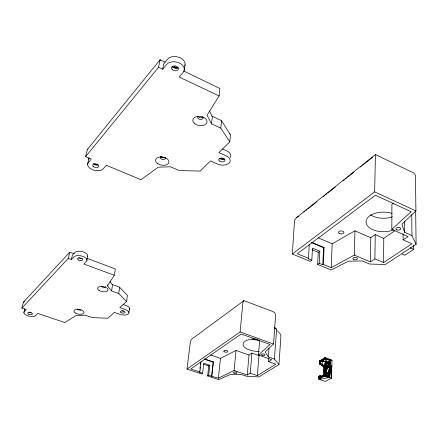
<?xml version="1.0" encoding="UTF-8"?>
<svg xmlns="http://www.w3.org/2000/svg" width="438" height="438" viewBox="0 0 438 438"><rect width="100%" height="100%" fill="white"/><g stroke="black" fill="none" stroke-linecap="round" stroke-linejoin="round"><path stroke-width="0.66" d="M415.667 210.902L416.1 244.267L385.314 264.53L369.59 264.021L362.341 260.96L348.511 261.185L331.161 269.972L317.654 264.432L319.22 263.309L322.773 264.771L323.299 264.399L331.221 267.667L354.315 255.097L370.384 261.902L374.906 258.858L383.584 262.554L411.944 243.774L403.108 239.865L407.997 236.569L391.829 229.364L391.895 204.431L393.357 203.04M319.937 364.071L319.751 361.208L319.784 363.918L323.879 366.59C324.914 368.785 322.461 374.156 326.381 374.654M383.584 262.554L383.77 238.365L394.939 230.651M330.301 363.283L329.896 363.135L327.098 366.026L329.091 366.754L327.471 368.205L326.222 371.178L324.153 370.909L324.766 366.075L325.992 366.841C329.507 363.622 330.121 370.543 328.095 372.382L329.376 376.324L324.454 374.561L321.361 376.291L319.85 375.842C318.464 376.193 318.18 378.908 319.472 379.434L325.275 381.493L331.347 378.131L332.031 360.2L325.171 357.682L319.964 360.709L320.435 362.741L323.353 366.097L319.636 363.305L319.756 360.89L319.598 363.441L323.562 366.245L324.766 366.075L327.974 361.908L330 360.534L325.122 358.744L322.056 360.523L319.735 363.168L323.353 366.097L326.48 361.98L322.056 360.523L319.713 360.994L319.598 363.441L323.353 366.097L321.859 360.726L319.964 360.709L319.855 363.08L323.353 366.097L320.156 364.235L323.441 366.179L326.135 362.292L326.534 362.106L327.071 362.527L325.992 366.841L324.81 368.67L324.153 370.909L326.146 371.627L326.436 374.249L324.596 373.778L324.208 374.879M319.22 263.309L319.806 251.209L312.469 248.143L311.823 260.265L310.268 261.398L292.316 254.024L374.665 191.877L375.432 154.537L413.74 172.988L415.448 175.233L415.919 210.913L401.964 224.157L404.493 232.244L411.95 235.573L416.1 244.267M374.906 258.858L375.229 234.615L383.77 238.365M370.384 261.902L370.772 237.741L375.229 234.615M319.855 363.08L319.844 360.797L319.833 363.967L323.353 366.097L319.609 363.403L319.713 360.994L319.784 363.918L319.948 361.41M320.096 361.498L319.713 360.994L319.647 363.682L323.353 366.097L319.652 363.277M354.315 255.097L354.955 230.842L370.772 237.741M319.609 363.54L323.353 366.097L319.674 363.754L319.751 361.208M319.083 377.244L319.017 379.177L319.105 376.598M319.636 363.305L319.713 360.994M319.291 379.357C317.649 377.107 324.799 377.731 323.781 374.939M327.963 362.248L327.974 361.908L329.896 363.135L328.549 366.234M323.709 374.972L323.742 376.028L324.41 375.651L324.454 374.561M318.902 378.865L319.472 379.434L329.332 377.408L330.038 359.467L325.122 358.744L325.171 357.682L325.385 358.076M319.614 363.595L319.713 361.098L319.598 363.441M326.447 375.355L326.496 374.074L328.095 372.382M331.221 267.667L332.201 243.774L354.955 230.842M119.667 287.58L118.698 293.509L126.626 301.547L119.771 307.635L125.427 309.633A6.296 2.957 8.9 0 1 128.339 313.964A6.296 2.957 8.9 0 1 120.034 314.358L114.417 312.393L107.847 318.234L92.336 317.632L85.432 315.267L76.453 315.327L64.747 322.521L37.821 313.449L35.817 315.502A6.269 2.809 11.2 0 1 27.851 315.869A6.269 2.809 11.2 0 1 24.298 311.632L26.264 309.556L21.9 308.084L23.4 302.215L69.686 252.228L74.153 253.575M323.512 375.109L323.863 366.31L326.567 362.286L323.879 366.59L323.479 366.201L326.409 362.292L323.704 366.288L323.879 366.59C328.078 363.146 327.865 359.691 323.863 366.31L326.567 362.489L330 360.534M323.627 375.016L323.583 376.1L319.472 379.434L319.028 378.673L319.236 376.187L321.174 376.302L319.154 378.591L319.472 379.434M324.306 359.209L324.35 358.147L326.266 358.087M319.756 360.89L319.724 363.825L323.353 366.097M322.773 264.771L323.562 247.799L324.082 247.421L311.894 242.291M323.299 264.399L324.082 247.421M320.468 376.428L319.264 376.176L319.154 378.591L321.459 376.237L323.583 376.1L323.364 375.163M324.23 370.455L326.332 370.723L324.339 370L324.766 366.075L325.012 368.248L327.23 368.572L325.237 367.854L324.766 366.075L324.47 369.552L326.622 369.82L324.629 369.103L324.766 366.075L325.73 367.143L327.723 367.865L325.478 367.482L324.766 366.075L324.23 370.455L326.222 371.178L326.146 371.627L324.104 371.347L326.102 372.065L325.883 373.16M317.654 264.432L318.256 252.343L319.806 251.209M311.823 260.265L307.985 258.688L308.5 258.305L309.266 244.524M322.505 360.26L324.35 358.147L322.056 360.523L326.387 362.193L321.859 360.726C325.401 362.374 329.36 361.542 324.596 366.168L326.951 363.003L326.983 362.275L325.122 358.744M319.674 363.754L319.828 361.312M292.316 254.024L294.55 220.183L296.329 217.752L375.432 154.537M278.946 364.553L274.445 359.105L268.346 356.943L265.198 351.928L273.498 344.016L275.672 314.55L274.599 312.617L273.12 311.67L243.961 300.654L191.964 338.968L190.492 340.961L187.004 369.075L201.611 373.959L202.635 373.264L203.785 363.217L209.78 365.254L208.745 365.954L207.634 375.974L218.671 379.664L230.591 374.309L241.031 374.342L246.977 376.368L258.962 376.888L278.946 364.553L280.944 335.809L280.046 333.712L278.792 332.519M274.445 359.105L276.542 330.181L275.924 328.434L274.117 327.766M268.346 356.943L269.014 348.183M207.634 375.974L208.669 375.284L218.398 378.197L234.1 370.543L247.262 375.037L250.218 373.171L257.347 375.618L275.754 364.197L268.505 361.646L268.768 358.24M268.505 361.646L271.648 359.669L258.442 355.004L259.646 340.386M257.347 375.618L258.989 355.579L260.128 354.84M250.218 373.171L251.949 353.094L258.989 355.579M247.262 375.037L249.019 355.021L251.949 353.094M319.028 378.673L319.264 376.176M187.004 369.075L240.117 331.949L242.931 302.215L243.446 300.857L243.961 300.654M234.1 370.543L236.027 350.449L249.019 355.021M218.398 378.197L220.473 358.366L236.027 350.449M211.57 376.253L213.103 362.182L213.448 361.947L204.491 358.881M211.915 376.023L213.448 361.947M324.388 359.165L324.509 358.07L324.454 359.133L325.171 357.682M208.669 375.284L209.78 365.254M165.159 62.163L159.925 59.869L87.326 149.533L85.624 156.662L91.296 159.021L88.312 162.629A8.317 4.84 12.4 0 0 92.429 169.692A8.317 4.84 12.4 0 0 103.242 168.811L106.286 165.263L140.998 179.717L158.206 167.185L170.398 166.779L179.257 170.579L200.171 171.083L210.448 160.927L217.642 164.091A8.399 5.152 7.1 0 0 229.069 163.139A8.399 5.152 7.1 0 0 226.134 155.829L218.88 152.599L229.753 141.846L230.508 134.844L221.404 120.581M202.635 373.264L199.509 372.218L199.657 370.926M199.958 368.347L200.106 367.06M200.407 364.487L200.555 363.206M199.509 372.218L199.848 371.982L201.047 361.695M323.468 376.193L329.332 377.408L330.553 366.973L331.352 377.967M229.753 141.846L220.796 128.131L221.59 120.926M326.529 375.924L326.775 373.893M220.796 128.131L211.538 123.894L207.086 115.243L219.12 95.944L219.843 88.465L183.615 70.972M211.538 123.894L212.381 116.678L209.413 110.852M184.239 70.266L185.093 64.775M128.936 312.535L129.604 308.456M126.626 301.547L127.365 295.267L119.569 287.262M159.925 59.869L158.551 67.271L162.706 69.237L163.582 64.036L167.54 59.196A9.439 6.466 11.3 0 1 179.399 57.444A9.439 6.466 11.3 0 1 184.716 65.985M118.698 293.509L111.553 290.947L112.55 285.007L109.96 281.596M111.553 290.947L107.485 285.943L114.302 275.228L115.298 269.594L115.101 268.85L86.899 258.289M107.485 285.943L107.71 284.711M326.71 375.47L327.055 373.669M86.927 260.413L87.781 255.973M331.342 369.037L331.78 366.841M331.385 368.489L331.79 366.486M21.9 308.084L68.317 258.365L71.449 259.515L72.33 255.234L74.767 252.627A6.877 3.488 11 0 1 83.094 251.855A6.877 3.488 11 0 1 87.622 256.641M68.317 258.365L69.686 252.228M331.352 368.199L331.812 365.998M87.627 164.19L88.821 158.611M331.32 367.772L331.834 365.412M23.898 312.546L24.752 308.752M326.847 375.339L327.328 373.4L328.571 374.189C328.604 376.209 330.225 376.833 328.057 376.308M326.403 362.084L326.239 361.618L326.983 362.275L326.447 362.461M326.305 362.341L323.562 366.245L323.879 366.59L326.967 362.576L328.084 362.155M324.761 375.41L325.193 374.255L326.496 374.074M331.331 371.659L331.539 373.16M323.704 366.288L326.409 362.292L323.649 366.272L323.879 366.59L324.224 366.283L326.792 362.763L324.41 366.234L326.967 362.576L326.573 362.56M328.347 366.075L329.896 363.135L326.896 362.905L324.542 366.184M331.38 373.685L331.55 372.842M328.128 365.971L329.896 363.135L326.266 366.573L328.259 367.296L325.992 366.841L327.985 367.559L325.73 367.143M323.441 366.179L326.195 362.182L321.952 360.611L319.964 360.709L322.483 359.658M323.879 366.59L326.967 362.576L324.071 366.305L326.671 362.642M324.224 366.283L326.71 362.675M324.306 366.261L326.792 362.763M325.297 375.202L325.949 374.293L326.113 375.486M327.104 376.247L328.571 374.189L329.48 373.68L329.184 369.305M323.649 366.272L326.409 362.434M323.562 366.245L326.348 362.401M85.624 156.662L158.551 67.271M328.631 366.261L327.635 365.9L329.896 363.135L326.266 366.573L328.538 367.066L326.545 366.349L329.896 363.135L327.887 365.911L328.883 366.272M162.706 69.237L166.675 64.419A9.472 6.45 11.2 0 1 179.399 63.039A9.472 6.45 11.2 0 1 183.204 72.297L179.158 77.028L219.12 95.944M327.098 366.026L329.365 366.666L327.372 365.938L329.896 363.135L326.825 366.163L328.818 366.885L326.545 366.349M322.313 360.37L324.35 358.147L322.154 360.463L326.529 362.051M321.262 376.313L319.154 378.591L321.361 376.291M71.449 259.515L73.891 256.925A6.898 3.471 11 0 1 82.853 256.367A6.898 3.471 11 0 1 86.363 261.519L83.882 264.07L114.302 275.228M23.4 302.215L24.654 301.437M87.326 149.533L88.027 148.958M391.829 229.364L411.162 211.702L375.366 195.239L297.375 253.722L308.5 258.305M258.442 355.004L270.093 344.432L241.124 333.986L190.809 368.955L199.848 371.982M326.972 362.467L326.567 362.489M303.819 212.123L304.881 211.275M305.948 210.421L307.016 209.572M308.078 208.718L316.603 201.913M323.529 196.383L324.596 195.534M325.658 194.68L326.726 193.831M327.788 192.977L335.251 187.021M343.239 180.642L344.306 179.794M345.374 178.939L346.436 178.091M347.504 177.237L353.893 172.134M360.288 167.026L361.355 166.177M362.418 165.329L372.541 157.242M402.27 254.078L404.843 255.195L413.724 249.375L413.68 245.428M296.329 217.752L298.492 216.377M326.967 362.5L326.671 362.527M331.752 360.359L332.031 360.2L330.838 360.255M331.528 373.433L331.5 374.211M326.107 362.33L326.983 362.275M323.742 376.028L329.332 377.408M160.697 156.694L162.049 156.651M321.618 376.143L323.583 376.1L321.81 376.039M328.046 362.062L326.951 363.003L328.993 363.655M274.582 328.319L275.924 328.434M324.339 370L326.463 370.269L324.47 369.552M324.629 369.103L326.803 369.387L324.81 368.67L324.766 366.075M324.81 368.67L327.005 368.971L325.012 368.248M326.102 372.065L324.087 371.774L326.08 372.492L324.098 372.185L326.096 372.902L324.142 372.568L326.135 373.285L324.213 372.924L326.211 373.641L324.312 373.247L326.31 373.964L324.443 373.532L326.436 374.249M325.237 367.854L327.471 368.205L325.478 367.482M320.37 376.499L319.116 376.275L318.946 378.766L319.143 376.253L320.392 376.483M326.825 366.163L329.091 366.754M325.987 374.326L324.772 373.981L326.272 374.523M327.372 365.938L328.5 366.283M326.173 374.512L324.974 374.14L326.195 374.61M327.635 365.9L328.757 366.267M203.363 364.131L208.745 365.954M204.146 359.122L213.103 362.182M321.952 360.611L326.387 362.193M210.426 354.9L220.473 358.366M321.706 376.505L319.85 375.842L321.673 376.499M122.974 304.432L126.106 305.543A6.28 2.973 8.9 0 1 129.38 309.463M324.41 375.651L331.347 378.131M324.596 373.778L326.091 374.315M240.117 331.949L273.498 344.016M112.227 284.476L119.366 287.06M322.056 360.523L326.233 362.089M312.152 249.797L318.256 252.343M311.38 242.679L323.562 247.799M318.431 237.933L332.201 243.774M409.99 247.733L413.724 249.375M222.493 148.964L226.709 150.858A8.371 5.174 7.1 0 1 230.229 157.45M211.839 116.136L221.075 120.401M374.665 191.877L415.919 210.913M173.771 66.275L177.467 68.038M229.611 133.667L230.218 134.203M160.237 59.814L160.62 60.192M327.597 373.094L328.571 374.189L328.527 371.561L329.48 373.68L329.108 369.76M275.026 327.695L276.696 329.841M277.533 330.914L278.371 331.982M326.354 362.018L326.239 361.618M212.184 116.327L212.381 116.678M327.854 372.754L328.571 374.189L328.319 371.982M328.708 371.123L329.48 373.68L329.004 370.22M328.867 370.674L329.48 373.68M325.998 360.414L326.321 362.029M331.38 371.139L331.571 372.245M331.325 370.126L331.593 371.758M330.038 359.467L331.32 378.12M326.217 374.205L326.277 375.437M411.731 214.73L411.95 235.573M404.433 221.464L404.493 232.244M403.08 233.843L403.108 239.865M223.446 158.934A6.28 3.876 7.1 0 1 219.739 158.315M224.524 158.956A3.143 1.938 7.1 0 1 219.734 158.545M178.135 67.561A3.548 2.42 11.2 0 1 172.129 66.319M177.784 68.032A7.079 4.851 11.3 0 1 172.479 67.102M88.624 159.547A8.289 4.856 12.5 0 1 89.325 157.762M97.762 164.644A6.22 3.641 12.5 0 1 94.252 163.861M165.181 157.532A2.606 1.577 9.9 0 1 162.438 159.41A2.606 1.577 9.9 0 1 160.746 156.673M165.082 157.439A2.606 1.577 9.9 0 1 160.658 156.58M202.465 116.683A2.759 1.779 8.7 0 1 202.263 119.12A2.759 1.779 8.7 0 1 198.507 118.797A2.759 1.779 8.7 0 1 198.266 116.322M202.706 117.302A2.754 1.785 8.8 0 1 198.042 116.366M98.068 165.049A3.115 1.818 12.5 0 1 93.529 163.692M393.587 229.879A17.394 9.811 0 0 1 370.871 228.713A17.394 9.811 0 0 1 369.743 215.857A17.394 9.811 0 0 1 392.141 213.432M392.355 216.843A17.241 9.921 -0.2 0 1 370.406 214.795M259.291 351.353A13.255 6.077 4.9 0 1 243.128 344.815A13.255 6.077 4.9 0 1 257.205 339.198M258.946 340.156A13.167 6.165 4.9 0 1 251.976 339.226M105.355 286.534A2.042 0.996 9.8 0 1 103.527 287.388A2.042 0.996 9.8 0 1 101.331 286.189M81.063 309.869A1.96 0.909 10.1 0 1 78.993 309.962A1.96 0.909 10.1 0 1 77.526 308.965M123.631 311.122A2.36 1.111 8.9 0 1 122.043 310.849M31.262 312.699A2.349 1.057 11.3 0 1 29.001 312.13M82.076 258.36A2.584 1.303 11 0 1 78.813 257.785M219.433 161.02A3.148 1.933 7.1 0 0 224.793 160.905A3.148 1.933 7.1 0 0 221.365 158.025A3.148 1.933 7.1 0 0 219.433 161.02M172.331 69.708A3.553 2.42 11.2 0 0 178.304 69.489A3.553 2.42 11.2 0 0 174.275 65.897A3.553 2.42 11.2 0 0 172.331 69.708M157.253 163.341A6.794 4.09 9.8 0 0 168.663 163.111A6.794 4.09 9.8 0 0 160.883 156.941A6.794 4.09 9.8 0 0 157.253 163.341M194.445 123.516A7.189 4.621 8.7 0 0 206.626 123.204A7.189 4.621 8.7 0 0 198.671 116.322A7.189 4.621 8.7 0 0 194.445 123.516M93.644 166.725A3.121 1.812 12.4 0 0 98.774 166.615A3.121 1.812 12.4 0 0 94.991 163.834A3.121 1.812 12.4 0 0 93.644 166.725M353.822 259.515A2.294 1.226 1.4 0 0 357.49 258.765A2.294 1.226 1.4 0 0 354.331 257.418A2.294 1.226 1.4 0 0 353.822 259.515M396.806 229.846A2.431 1.352 -0.5 0 0 400.748 229.003A2.431 1.352 -0.5 0 0 397.501 227.53A2.431 1.352 -0.5 0 0 396.806 229.846M339.576 233.607A2.71 1.511 1.8 0 0 343.89 232.666A2.71 1.511 1.8 0 0 340.129 231.018A2.71 1.511 1.8 0 0 339.576 233.607M262.231 355.366A1.829 0.827 4.7 0 0 265.045 354.895A1.829 0.827 4.7 0 0 262.389 353.948A1.829 0.827 4.7 0 0 262.231 355.366M233.914 373.11A1.757 0.761 5.4 0 0 236.914 373.143A1.757 0.761 5.4 0 0 235.025 371.966A1.757 0.761 5.4 0 0 233.914 373.11M224.179 351.741A2.086 0.942 5.7 0 0 227.733 351.769A2.086 0.942 5.7 0 0 225.471 350.318A2.086 0.942 5.7 0 0 224.179 351.741M28.541 314.134A2.349 1.051 11.2 0 0 32.341 314.139A2.349 1.051 11.2 0 0 29.335 312.442A2.349 1.051 11.2 0 0 28.541 314.134M78.375 259.926A2.584 1.303 11 0 0 82.623 259.893A2.584 1.303 11 0 0 79.437 257.856A2.584 1.303 11 0 0 78.375 259.926M99.103 290.482A5.322 2.579 9.8 0 0 107.918 290.476A5.322 2.579 9.8 0 0 101.485 286.436A5.322 2.579 9.8 0 0 99.103 290.482M121.036 312.579A2.36 1.106 8.9 0 0 124.967 312.584A2.36 1.106 8.9 0 0 122.153 310.849A2.36 1.106 8.9 0 0 121.036 312.579M75.424 313.055A5.108 2.354 10.1 0 0 83.822 313.077A5.108 2.354 10.1 0 0 77.526 309.337A5.108 2.354 10.1 0 0 75.424 313.055"/></g></svg>
